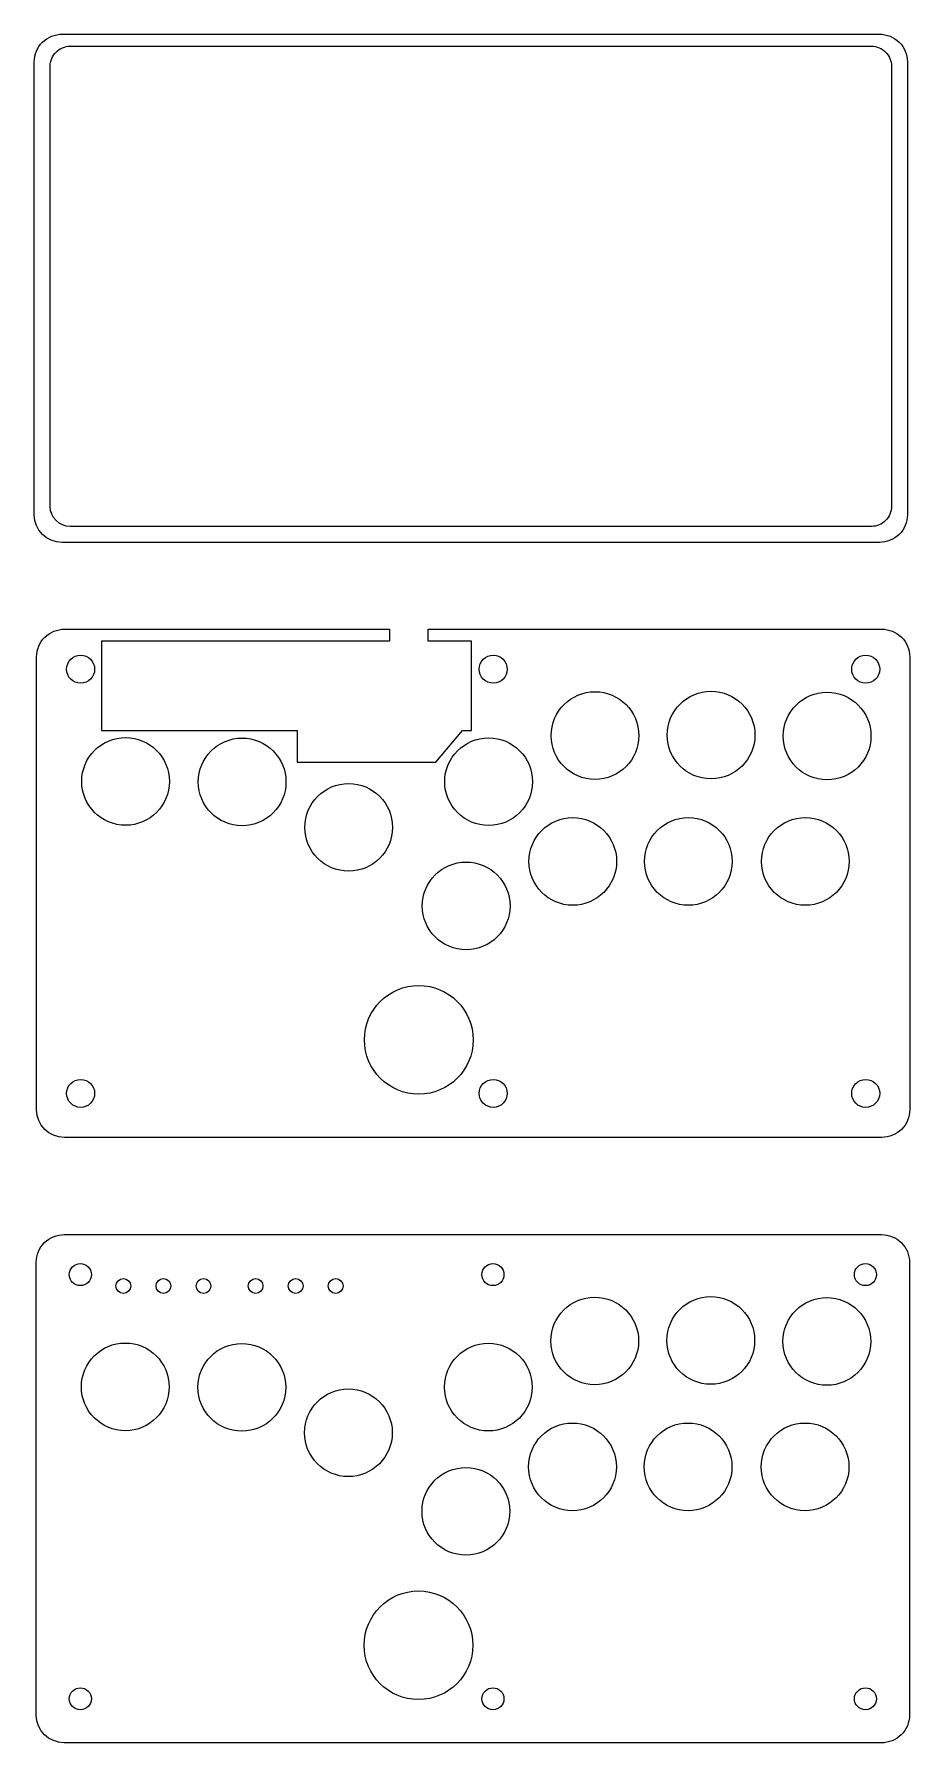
# Model space of a CAD drawing. Header units: millimetres. Extents: x 255 to 531, y -559 to 202.
# Drawn here: x 280 to 498.5, y -558.6 to -131.7 of the extents above; entities that cross this region are included whole.
import ezdxf

# ---------------------------------------------------------------- set-up
doc = ezdxf.new("R2010")
doc.units = ezdxf.units.MM
doc.header["$MEASUREMENT"] = 0
doc.layers.add('Layer 1', color=7, linetype='Continuous')

msp = doc.modelspace()

# ---------------------------------------------------------------- linework, layer by layer
at = {"layer": 'Layer 1', "lineweight": 9}
for points, knots in [([(286.9651, -131.6564), (285.1086, -131.6564), (283.3281, -132.3821), (282.0154, -133.6736), (280.7027, -134.9651), (279.9651, -136.7169), (279.9651, -138.5434), (279.9651, -138.5434), (279.9651, -251.7698), (279.9651, -251.7698), (279.9651, -255.5734), (283.0991, -258.6568), (286.9651, -258.6568), (286.9651, -258.6568), (490.9651, -258.6568), (490.9651, -258.6568), (492.8216, -258.6568), (494.6021, -257.9312), (495.9148, -256.6396), (497.2276, -255.3481), (497.9651, -253.5963), (497.9651, -251.7698), (497.9651, -251.7698), (497.9651, -138.5434), (497.9651, -138.5434), (497.9651, -136.7169), (497.2275, -134.9651), (495.9148, -133.6736), (494.6021, -132.3821), (492.8216, -131.6564), (490.9651, -131.6564), (490.9651, -131.6564), (286.9651, -131.6564), (286.9651, -131.6564)], [0, 0, 0, 0, 0.09090909, 0.09090909, 0.09090909, 0.18181818, 0.18181818, 0.18181818, 0.27272727, 0.27272727, 0.27272727, 0.36363636, 0.36363636, 0.36363636, 0.45454545, 0.45454545, 0.45454545, 0.54545455, 0.54545455, 0.54545455, 0.63636364, 0.63636364, 0.63636364, 0.72727273, 0.72727273, 0.72727273, 0.81818182, 0.81818182, 0.81818182, 0.90909091, 0.90909091, 0.90909091, 1, 1, 1, 1]), ([(288.9651, -254.6568), (286.2037, -254.6568), (283.9651, -252.4183), (283.9651, -249.6569), (283.9651, -249.6569), (283.9651, -139.6569), (283.9651, -139.6569), (283.9651, -138.3308), (284.4919, -137.059), (285.4296, -136.1213), (286.3672, -135.1836), (287.639, -134.6569), (288.9651, -134.6569), (288.9651, -134.6569), (365.9651, -134.6569), (365.9651, -134.6569), (365.9651, -134.6569), (379.9651, -134.6569), (379.9651, -134.6569), (379.9651, -134.6569), (488.9651, -134.6569), (488.9651, -134.6569), (490.2912, -134.6569), (491.563, -135.1836), (492.5006, -136.1213), (493.4383, -137.059), (493.9651, -138.3308), (493.9651, -139.6569), (493.9651, -139.6569), (493.9651, -249.6569), (493.9651, -249.6569), (493.9651, -250.9829), (493.4383, -252.2547), (492.5006, -253.1924), (491.563, -254.1301), (490.2912, -254.6568), (488.9651, -254.6569), (488.9651, -254.6569), (288.9651, -254.6569), (288.9651, -254.6569)], [0, 0, 0, 0, 0.07692308, 0.07692308, 0.07692308, 0.15384615, 0.15384615, 0.15384615, 0.23076923, 0.23076923, 0.23076923, 0.30769231, 0.30769231, 0.30769231, 0.38461538, 0.38461538, 0.38461538, 0.46153846, 0.46153846, 0.46153846, 0.53846154, 0.53846154, 0.53846154, 0.61538462, 0.61538462, 0.61538462, 0.69230769, 0.69230769, 0.69230769, 0.76923077, 0.76923077, 0.76923077, 0.84615385, 0.84615385, 0.84615385, 0.92307692, 0.92307692, 0.92307692, 1, 1, 1, 1]), ([(378.3248, -280.3296), (378.3248, -280.3296), (378.3248, -283.3117), (378.3248, -283.3117), (378.3248, -283.3117), (389.1426, -283.3117), (389.1426, -283.3117), (389.1426, -283.3117), (389.1426, -305.6376), (389.1426, -305.6376), (389.1426, -305.6376), (386.8889, -305.6376), (386.8889, -305.6376), (386.8889, -305.6376), (380.2504, -313.5311), (380.2504, -313.5311), (380.2504, -313.5311), (345.59, -313.5311), (345.59, -313.5311), (345.59, -313.5311), (345.59, -305.6376), (345.59, -305.6376), (345.59, -305.6376), (296.7747, -305.6376), (296.7747, -305.6376), (296.7747, -305.6376), (296.7747, -283.3136), (296.7747, -283.3136), (296.7747, -283.3136), (368.6527, -283.3136), (368.6527, -283.3136), (368.6527, -283.3136), (368.6527, -280.3296), (368.6527, -280.3296), (368.6527, -280.3296), (287.5476, -280.3296), (287.5476, -280.3296), (285.6911, -280.3296), (283.9106, -281.0553), (282.5979, -282.3468), (281.2852, -283.6383), (280.5476, -285.3901), (280.5476, -287.2166), (280.5476, -287.2166), (280.5476, -400.4426), (280.5476, -400.4426), (280.5476, -404.2462), (283.6816, -407.3296), (287.5476, -407.3296), (287.5476, -407.3296), (491.5476, -407.3296), (491.5476, -407.3296), (493.4041, -407.3296), (495.1846, -406.604), (496.4973, -405.3124), (497.8101, -404.0209), (498.5476, -402.2691), (498.5476, -400.4426), (498.5476, -400.4426), (498.5476, -287.2166), (498.5476, -287.2166), (498.5476, -285.3901), (497.81, -283.6383), (496.4973, -282.3468), (495.1846, -281.0553), (493.4041, -280.3296), (491.5476, -280.3296), (491.5476, -280.3296), (378.3248, -280.3296), (378.3248, -280.3296)], [0, 0, 0, 0, 0.04347826, 0.04347826, 0.04347826, 0.08695652, 0.08695652, 0.08695652, 0.13043478, 0.13043478, 0.13043478, 0.17391304, 0.17391304, 0.17391304, 0.2173913, 0.2173913, 0.2173913, 0.26086957, 0.26086957, 0.26086957, 0.30434783, 0.30434783, 0.30434783, 0.34782609, 0.34782609, 0.34782609, 0.39130435, 0.39130435, 0.39130435, 0.43478261, 0.43478261, 0.43478261, 0.47826087, 0.47826087, 0.47826087, 0.52173913, 0.52173913, 0.52173913, 0.56521739, 0.56521739, 0.56521739, 0.60869565, 0.60869565, 0.60869565, 0.65217391, 0.65217391, 0.65217391, 0.69565217, 0.69565217, 0.69565217, 0.73913043, 0.73913043, 0.73913043, 0.7826087, 0.7826087, 0.7826087, 0.82608696, 0.82608696, 0.82608696, 0.86956522, 0.86956522, 0.86956522, 0.91304348, 0.91304348, 0.91304348, 0.95652174, 0.95652174, 0.95652174, 1, 1, 1, 1]), ([(295.0476, -290.3296), (295.0476, -288.3966), (293.4806, -286.8296), (291.5476, -286.8296), (289.6146, -286.8296), (288.0476, -288.3966), (288.0476, -290.3296), (288.0476, -292.2626), (289.6146, -293.8296), (291.5476, -293.8296), (293.4806, -293.8296), (295.0476, -292.2626), (295.0476, -290.3296)], [0, 0, 0, 0, 0.25, 0.25, 0.25, 0.5, 0.5, 0.5, 0.75, 0.75, 0.75, 1, 1, 1, 1]), ([(398.0476, -290.3297), (398.0476, -288.3966), (396.4806, -286.8297), (394.5476, -286.8297), (392.6146, -286.8296), (391.0476, -288.3966), (391.0476, -290.3296), (391.0476, -292.2627), (392.6146, -293.8296), (394.5476, -293.8296), (396.4806, -293.8297), (398.0476, -292.2627), (398.0476, -290.3297)], [0, 0, 0, 0, 0.25, 0.25, 0.25, 0.5, 0.5, 0.5, 0.75, 0.75, 0.75, 1, 1, 1, 1]), ([(491.0476, -290.3296), (491.0476, -288.3966), (489.4806, -286.8296), (487.5476, -286.8296), (485.6146, -286.8296), (484.0476, -288.3966), (484.0476, -290.3296), (484.0476, -292.2626), (485.6146, -293.8296), (487.5476, -293.8296), (489.4806, -293.8296), (491.0476, -292.2626), (491.0476, -290.3296)], [0, 0, 0, 0, 0.25, 0.25, 0.25, 0.5, 0.5, 0.5, 0.75, 0.75, 0.75, 1, 1, 1, 1]), ([(430.9176, -306.9096), (430.9176, -300.8621), (426.0151, -295.9596), (419.9676, -295.9596), (413.9201, -295.9596), (409.0176, -300.8621), (409.0176, -306.9096), (409.0176, -312.9571), (413.92, -317.8596), (419.9676, -317.8596), (426.0151, -317.8596), (430.9176, -312.9572), (430.9176, -306.9096)], [0, 0, 0, 0, 0.25, 0.25, 0.25, 0.5, 0.5, 0.5, 0.75, 0.75, 0.75, 1, 1, 1, 1]), ([(459.8876, -306.7896), (459.8876, -300.7421), (454.9851, -295.8396), (448.9376, -295.8396), (442.8901, -295.8396), (437.9876, -300.7421), (437.9876, -306.7896), (437.9876, -312.8371), (442.89, -317.7396), (448.9376, -317.7396), (454.9851, -317.7396), (459.8876, -312.8372), (459.8876, -306.7896)], [0, 0, 0, 0, 0.25, 0.25, 0.25, 0.5, 0.5, 0.5, 0.75, 0.75, 0.75, 1, 1, 1, 1]), ([(488.8576, -307.0296), (488.8576, -300.9821), (483.9551, -296.0796), (477.9076, -296.0796), (471.8601, -296.0796), (466.9576, -300.9821), (466.9576, -307.0296), (466.9576, -313.0771), (471.86, -317.9796), (477.9076, -317.9796), (483.9551, -317.9796), (488.8576, -313.0772), (488.8576, -307.0296)], [0, 0, 0, 0, 0.25, 0.25, 0.25, 0.5, 0.5, 0.5, 0.75, 0.75, 0.75, 1, 1, 1, 1]), ([(313.7226, -318.3796), (313.7226, -312.3321), (308.8201, -307.4296), (302.7726, -307.4296), (296.7251, -307.4296), (291.8226, -312.3321), (291.8226, -318.3796), (291.8226, -324.4271), (296.725, -329.3296), (302.7726, -329.3296), (308.8201, -329.3296), (313.7226, -324.4272), (313.7226, -318.3796)], [0, 0, 0, 0, 0.25, 0.25, 0.25, 0.5, 0.5, 0.5, 0.75, 0.75, 0.75, 1, 1, 1, 1]), ([(342.8176, -318.4996), (342.8176, -312.4521), (337.9151, -307.5496), (331.8676, -307.5496), (325.8201, -307.5496), (320.9176, -312.4521), (320.9176, -318.4996), (320.9176, -324.5471), (325.82, -329.4496), (331.8676, -329.4496), (337.9151, -329.4496), (342.8176, -324.5472), (342.8176, -318.4996)], [0, 0, 0, 0, 0.25, 0.25, 0.25, 0.5, 0.5, 0.5, 0.75, 0.75, 0.75, 1, 1, 1, 1]), ([(404.3576, -318.4396), (404.3576, -312.3921), (399.4551, -307.4896), (393.4076, -307.4896), (387.3601, -307.4896), (382.4576, -312.3921), (382.4576, -318.4396), (382.4576, -324.4871), (387.36, -329.3896), (393.4076, -329.3896), (399.4551, -329.3896), (404.3576, -324.4872), (404.3576, -318.4396)], [0, 0, 0, 0, 0.25, 0.25, 0.25, 0.5, 0.5, 0.5, 0.75, 0.75, 0.75, 1, 1, 1, 1]), ([(369.4176, -329.8496), (369.4176, -323.8021), (364.5151, -318.8996), (358.4676, -318.8996), (352.4201, -318.8996), (347.5176, -323.8021), (347.5176, -329.8496), (347.5176, -335.8971), (352.42, -340.7996), (358.4676, -340.7996), (364.5151, -340.7996), (369.4176, -335.8972), (369.4176, -329.8496)], [0, 0, 0, 0, 0.25, 0.25, 0.25, 0.5, 0.5, 0.5, 0.75, 0.75, 0.75, 1, 1, 1, 1]), ([(425.3576, -338.3696), (425.3576, -332.3221), (420.4551, -327.4196), (414.4076, -327.4196), (408.3601, -327.4196), (403.4576, -332.3221), (403.4576, -338.3696), (403.4576, -344.4171), (408.36, -349.3196), (414.4076, -349.3196), (420.4551, -349.3196), (425.3576, -344.4172), (425.3576, -338.3696)], [0, 0, 0, 0, 0.25, 0.25, 0.25, 0.5, 0.5, 0.5, 0.75, 0.75, 0.75, 1, 1, 1, 1]), ([(454.2076, -338.3696), (454.2076, -332.3221), (449.3051, -327.4196), (443.2576, -327.4196), (437.2101, -327.4196), (432.3076, -332.3221), (432.3076, -338.3696), (432.3076, -344.4171), (437.21, -349.3196), (443.2576, -349.3196), (449.3051, -349.3196), (454.2076, -344.4172), (454.2076, -338.3696)], [0, 0, 0, 0, 0.25, 0.25, 0.25, 0.5, 0.5, 0.5, 0.75, 0.75, 0.75, 1, 1, 1, 1]), ([(483.4176, -338.3696), (483.4176, -332.3221), (478.5151, -327.4196), (472.4676, -327.4196), (466.4201, -327.4196), (461.5176, -332.3221), (461.5176, -338.3696), (461.5176, -344.4171), (466.42, -349.3196), (472.4676, -349.3196), (478.5151, -349.3196), (483.4176, -344.4172), (483.4176, -338.3696)], [0, 0, 0, 0, 0.25, 0.25, 0.25, 0.5, 0.5, 0.5, 0.75, 0.75, 0.75, 1, 1, 1, 1]), ([(398.7476, -349.4796), (398.7476, -343.4321), (393.8451, -338.5296), (387.7976, -338.5296), (381.7501, -338.5296), (376.8476, -343.4321), (376.8476, -349.4796), (376.8476, -355.5271), (381.75, -360.4296), (387.7976, -360.4296), (393.8451, -360.4296), (398.7476, -355.5272), (398.7476, -349.4796)], [0, 0, 0, 0, 0.25, 0.25, 0.25, 0.5, 0.5, 0.5, 0.75, 0.75, 0.75, 1, 1, 1, 1]), ([(389.5426, -382.9496), (389.5426, -375.4523), (383.4649, -369.3746), (375.9676, -369.3746), (368.4704, -369.3746), (362.3926, -375.4523), (362.3926, -382.9496), (362.3926, -390.4468), (368.4703, -396.5246), (375.9675, -396.5246), (383.4648, -396.5246), (389.5426, -390.4469), (389.5426, -382.9496)], [0, 0, 0, 0, 0.25, 0.25, 0.25, 0.5, 0.5, 0.5, 0.75, 0.75, 0.75, 1, 1, 1, 1]), ([(295.0476, -396.3296), (295.0476, -394.3966), (293.4806, -392.8296), (291.5476, -392.8296), (289.6146, -392.8296), (288.0476, -394.3966), (288.0476, -396.3296), (288.0476, -398.2626), (289.6146, -399.8296), (291.5476, -399.8296), (293.4806, -399.8296), (295.0476, -398.2626), (295.0476, -396.3296)], [0, 0, 0, 0, 0.25, 0.25, 0.25, 0.5, 0.5, 0.5, 0.75, 0.75, 0.75, 1, 1, 1, 1]), ([(398.0475, -396.3297), (398.0475, -394.3966), (396.4806, -392.8298), (394.5476, -392.8298), (392.6146, -392.8297), (391.0476, -394.3966), (391.0476, -396.3296), (391.0476, -398.2627), (392.6146, -399.8295), (394.5476, -399.8295), (396.4806, -399.8297), (398.0475, -398.2627), (398.0475, -396.3297)], [0, 0, 0, 0, 0.25, 0.25, 0.25, 0.5, 0.5, 0.5, 0.75, 0.75, 0.75, 1, 1, 1, 1]), ([(491.0476, -396.3296), (491.0476, -394.3966), (489.4806, -392.8296), (487.5476, -392.8296), (485.6146, -392.8296), (484.0476, -394.3966), (484.0476, -396.3296), (484.0476, -398.2626), (485.6146, -399.8296), (487.5476, -399.8296), (489.4806, -399.8296), (491.0476, -398.2626), (491.0476, -396.3296)], [0, 0, 0, 0, 0.25, 0.25, 0.25, 0.5, 0.5, 0.5, 0.75, 0.75, 0.75, 1, 1, 1, 1]), ([(287.479, -431.6068), (285.6225, -431.6068), (283.842, -432.3325), (282.5293, -433.624), (281.2166, -434.9155), (280.479, -436.6673), (280.479, -438.4938), (280.479, -438.4938), (280.479, -551.7192), (280.479, -551.7192), (280.479, -555.5228), (283.613, -558.6062), (287.479, -558.6062), (287.479, -558.6062), (491.479, -558.6062), (491.479, -558.6062), (493.3355, -558.6062), (495.116, -557.8806), (496.4287, -556.589), (497.7415, -555.2975), (498.479, -553.5457), (498.479, -551.7192), (498.479, -551.7192), (498.479, -438.4938), (498.479, -438.4938), (498.479, -436.6673), (497.7414, -434.9155), (496.4287, -433.624), (495.116, -432.3325), (493.3355, -431.6068), (491.479, -431.6068), (491.479, -431.6068), (287.479, -431.6068), (287.479, -431.6068)], [0, 0, 0, 0, 0.09090909, 0.09090909, 0.09090909, 0.18181818, 0.18181818, 0.18181818, 0.27272727, 0.27272727, 0.27272727, 0.36363636, 0.36363636, 0.36363636, 0.45454545, 0.45454545, 0.45454545, 0.54545455, 0.54545455, 0.54545455, 0.63636364, 0.63636364, 0.63636364, 0.72727273, 0.72727273, 0.72727273, 0.81818182, 0.81818182, 0.81818182, 0.90909091, 0.90909091, 0.90909091, 1, 1, 1, 1]), ([(294.229, -441.6062), (294.229, -440.0874), (292.9978, -438.8562), (291.479, -438.8562), (289.9602, -438.8562), (288.729, -440.0874), (288.729, -441.6062), (288.729, -443.125), (289.9602, -444.3562), (291.479, -444.3562), (292.9978, -444.3562), (294.229, -443.125), (294.229, -441.6062)], [0, 0, 0, 0, 0.25, 0.25, 0.25, 0.5, 0.5, 0.5, 0.75, 0.75, 0.75, 1, 1, 1, 1]), ([(397.229, -441.6063), (397.229, -440.0874), (395.9978, -438.8563), (394.479, -438.8563), (392.9602, -438.8562), (391.729, -440.0874), (391.729, -441.6062), (391.729, -443.1251), (392.9602, -444.3562), (394.479, -444.3562), (395.9978, -444.3563), (397.229, -443.1251), (397.229, -441.6063)], [0, 0, 0, 0, 0.25, 0.25, 0.25, 0.5, 0.5, 0.5, 0.75, 0.75, 0.75, 1, 1, 1, 1]), ([(490.229, -441.6062), (490.229, -440.0874), (488.9978, -438.8562), (487.479, -438.8562), (485.9602, -438.8562), (484.729, -440.0874), (484.729, -441.6062), (484.729, -443.125), (485.9602, -444.3562), (487.479, -444.3562), (488.9978, -444.3562), (490.229, -443.125), (490.229, -441.6062)], [0, 0, 0, 0, 0.25, 0.25, 0.25, 0.5, 0.5, 0.5, 0.75, 0.75, 0.75, 1, 1, 1, 1]), ([(304.079, -444.4562), (304.079, -443.4345), (303.2507, -442.6062), (302.229, -442.6062), (301.2073, -442.6062), (300.379, -443.4345), (300.379, -444.4562), (300.379, -445.4779), (301.2073, -446.3062), (302.229, -446.3062), (303.2507, -446.3062), (304.079, -445.4779), (304.079, -444.4562)], [0, 0, 0, 0, 0.25, 0.25, 0.25, 0.5, 0.5, 0.5, 0.75, 0.75, 0.75, 1, 1, 1, 1]), ([(314.079, -444.4562), (314.079, -443.4345), (313.2507, -442.6062), (312.229, -442.6062), (311.2073, -442.6062), (310.379, -443.4345), (310.379, -444.4562), (310.379, -445.4779), (311.2073, -446.3062), (312.229, -446.3062), (313.2507, -446.3062), (314.079, -445.4779), (314.079, -444.4562)], [0, 0, 0, 0, 0.25, 0.25, 0.25, 0.5, 0.5, 0.5, 0.75, 0.75, 0.75, 1, 1, 1, 1]), ([(324.079, -444.4562), (324.079, -443.4345), (323.2507, -442.6062), (322.229, -442.6062), (321.2073, -442.6062), (320.379, -443.4345), (320.379, -444.4562), (320.379, -445.4779), (321.2073, -446.3062), (322.229, -446.3062), (323.2507, -446.3062), (324.079, -445.4779), (324.079, -444.4562)], [0, 0, 0, 0, 0.25, 0.25, 0.25, 0.5, 0.5, 0.5, 0.75, 0.75, 0.75, 1, 1, 1, 1]), ([(337.079, -444.4562), (337.079, -443.4345), (336.2507, -442.6062), (335.229, -442.6062), (334.2073, -442.6062), (333.379, -443.4345), (333.379, -444.4562), (333.379, -445.4779), (334.2073, -446.3062), (335.229, -446.3062), (336.2507, -446.3062), (337.079, -445.4779), (337.079, -444.4562)], [0, 0, 0, 0, 0.25, 0.25, 0.25, 0.5, 0.5, 0.5, 0.75, 0.75, 0.75, 1, 1, 1, 1]), ([(347.079, -444.4562), (347.079, -443.4345), (346.2507, -442.6062), (345.229, -442.6062), (344.2073, -442.6062), (343.379, -443.4345), (343.379, -444.4562), (343.379, -445.4779), (344.2073, -446.3062), (345.229, -446.3062), (346.2507, -446.3062), (347.079, -445.4779), (347.079, -444.4562)], [0, 0, 0, 0, 0.25, 0.25, 0.25, 0.5, 0.5, 0.5, 0.75, 0.75, 0.75, 1, 1, 1, 1]), ([(357.079, -444.4562), (357.079, -443.4345), (356.2507, -442.6062), (355.229, -442.6062), (354.2073, -442.6062), (353.379, -443.4345), (353.379, -444.4562), (353.379, -445.4779), (354.2073, -446.3062), (355.229, -446.3062), (356.2507, -446.3062), (357.079, -445.4779), (357.079, -444.4562)], [0, 0, 0, 0, 0.25, 0.25, 0.25, 0.5, 0.5, 0.5, 0.75, 0.75, 0.75, 1, 1, 1, 1]), ([(430.849, -458.1862), (430.849, -452.1387), (425.9465, -447.2362), (419.899, -447.2362), (413.8515, -447.2362), (408.949, -452.1387), (408.949, -458.1862), (408.949, -464.2337), (413.8514, -469.1362), (419.899, -469.1362), (425.9465, -469.1362), (430.849, -464.2338), (430.849, -458.1862)], [0, 0, 0, 0, 0.25, 0.25, 0.25, 0.5, 0.5, 0.5, 0.75, 0.75, 0.75, 1, 1, 1, 1]), ([(459.819, -458.0662), (459.819, -452.0187), (454.9165, -447.1162), (448.869, -447.1162), (442.8215, -447.1162), (437.919, -452.0187), (437.919, -458.0662), (437.919, -464.1137), (442.8214, -469.0162), (448.869, -469.0162), (454.9165, -469.0162), (459.819, -464.1138), (459.819, -458.0662)], [0, 0, 0, 0, 0.25, 0.25, 0.25, 0.5, 0.5, 0.5, 0.75, 0.75, 0.75, 1, 1, 1, 1]), ([(488.789, -458.3062), (488.789, -452.2587), (483.8865, -447.3562), (477.839, -447.3562), (471.7915, -447.3562), (466.889, -452.2587), (466.889, -458.3062), (466.889, -464.3537), (471.7914, -469.2562), (477.839, -469.2562), (483.8865, -469.2562), (488.789, -464.3538), (488.789, -458.3062)], [0, 0, 0, 0, 0.25, 0.25, 0.25, 0.5, 0.5, 0.5, 0.75, 0.75, 0.75, 1, 1, 1, 1]), ([(313.654, -469.6562), (313.654, -463.6087), (308.7515, -458.7062), (302.704, -458.7062), (296.6565, -458.7062), (291.754, -463.6087), (291.754, -469.6562), (291.754, -475.7037), (296.6564, -480.6062), (302.704, -480.6062), (308.7515, -480.6062), (313.654, -475.7038), (313.654, -469.6562)], [0, 0, 0, 0, 0.25, 0.25, 0.25, 0.5, 0.5, 0.5, 0.75, 0.75, 0.75, 1, 1, 1, 1]), ([(342.749, -469.7762), (342.749, -463.7287), (337.8465, -458.8262), (331.799, -458.8262), (325.7515, -458.8262), (320.849, -463.7287), (320.849, -469.7762), (320.849, -475.8237), (325.7514, -480.7262), (331.799, -480.7262), (337.8465, -480.7262), (342.749, -475.8238), (342.749, -469.7762)], [0, 0, 0, 0, 0.25, 0.25, 0.25, 0.5, 0.5, 0.5, 0.75, 0.75, 0.75, 1, 1, 1, 1]), ([(404.289, -469.7162), (404.289, -463.6687), (399.3865, -458.7662), (393.339, -458.7662), (387.2915, -458.7662), (382.389, -463.6687), (382.389, -469.7162), (382.389, -475.7637), (387.2914, -480.6662), (393.339, -480.6662), (399.3865, -480.6662), (404.289, -475.7638), (404.289, -469.7162)], [0, 0, 0, 0, 0.25, 0.25, 0.25, 0.5, 0.5, 0.5, 0.75, 0.75, 0.75, 1, 1, 1, 1]), ([(369.349, -481.1262), (369.349, -475.0787), (364.4465, -470.1762), (358.399, -470.1762), (352.3515, -470.1762), (347.449, -475.0787), (347.449, -481.1262), (347.449, -487.1737), (352.3514, -492.0762), (358.399, -492.0762), (364.4465, -492.0762), (369.349, -487.1738), (369.349, -481.1262)], [0, 0, 0, 0, 0.25, 0.25, 0.25, 0.5, 0.5, 0.5, 0.75, 0.75, 0.75, 1, 1, 1, 1]), ([(425.289, -489.6462), (425.289, -483.5987), (420.3865, -478.6962), (414.339, -478.6962), (408.2915, -478.6962), (403.389, -483.5987), (403.389, -489.6462), (403.389, -495.6937), (408.2914, -500.5962), (414.339, -500.5962), (420.3865, -500.5962), (425.289, -495.6938), (425.289, -489.6462)], [0, 0, 0, 0, 0.25, 0.25, 0.25, 0.5, 0.5, 0.5, 0.75, 0.75, 0.75, 1, 1, 1, 1]), ([(454.139, -489.6462), (454.139, -483.5987), (449.2365, -478.6962), (443.189, -478.6962), (437.1415, -478.6962), (432.239, -483.5987), (432.239, -489.6462), (432.239, -495.6937), (437.1414, -500.5962), (443.189, -500.5962), (449.2365, -500.5962), (454.139, -495.6938), (454.139, -489.6462)], [0, 0, 0, 0, 0.25, 0.25, 0.25, 0.5, 0.5, 0.5, 0.75, 0.75, 0.75, 1, 1, 1, 1]), ([(483.349, -489.6462), (483.349, -483.5987), (478.4465, -478.6962), (472.399, -478.6962), (466.3515, -478.6962), (461.449, -483.5987), (461.449, -489.6462), (461.449, -495.6937), (466.3514, -500.5962), (472.399, -500.5962), (478.4465, -500.5962), (483.349, -495.6938), (483.349, -489.6462)], [0, 0, 0, 0, 0.25, 0.25, 0.25, 0.5, 0.5, 0.5, 0.75, 0.75, 0.75, 1, 1, 1, 1]), ([(398.679, -500.7562), (398.679, -494.7087), (393.7765, -489.8062), (387.729, -489.8062), (381.6815, -489.8062), (376.779, -494.7087), (376.779, -500.7562), (376.779, -506.8037), (381.6814, -511.7062), (387.729, -511.7062), (393.7765, -511.7062), (398.679, -506.8038), (398.679, -500.7562)], [0, 0, 0, 0, 0.25, 0.25, 0.25, 0.5, 0.5, 0.5, 0.75, 0.75, 0.75, 1, 1, 1, 1]), ([(389.474, -534.2262), (389.474, -526.7289), (383.3963, -520.6512), (375.899, -520.6512), (368.4018, -520.6512), (362.324, -526.7289), (362.324, -534.2262), (362.324, -541.7234), (368.4017, -547.8012), (375.8989, -547.8012), (383.3962, -547.8012), (389.474, -541.7235), (389.474, -534.2262)], [0, 0, 0, 0, 0.25, 0.25, 0.25, 0.5, 0.5, 0.5, 0.75, 0.75, 0.75, 1, 1, 1, 1]), ([(294.229, -547.6062), (294.229, -546.0874), (292.9978, -544.8562), (291.479, -544.8562), (289.9602, -544.8562), (288.729, -546.0874), (288.729, -547.6062), (288.729, -549.125), (289.9602, -550.3562), (291.479, -550.3562), (292.9978, -550.3562), (294.229, -549.125), (294.229, -547.6062)], [0, 0, 0, 0, 0.25, 0.25, 0.25, 0.5, 0.5, 0.5, 0.75, 0.75, 0.75, 1, 1, 1, 1]), ([(397.229, -547.6062), (397.229, -546.0874), (395.9978, -544.8563), (394.479, -544.8563), (392.9602, -544.8562), (391.729, -546.0874), (391.729, -547.6062), (391.729, -549.125), (392.9602, -550.3562), (394.479, -550.3562), (395.9978, -550.3562), (397.229, -549.125), (397.229, -547.6062)], [0, 0, 0, 0, 0.25, 0.25, 0.25, 0.5, 0.5, 0.5, 0.75, 0.75, 0.75, 1, 1, 1, 1]), ([(490.229, -547.6062), (490.229, -546.0874), (488.9978, -544.8562), (487.479, -544.8562), (485.9602, -544.8562), (484.729, -546.0874), (484.729, -547.6062), (484.729, -549.125), (485.9602, -550.3562), (487.479, -550.3562), (488.9978, -550.3562), (490.229, -549.125), (490.229, -547.6062)], [0, 0, 0, 0, 0.25, 0.25, 0.25, 0.5, 0.5, 0.5, 0.75, 0.75, 0.75, 1, 1, 1, 1])]:
    msp.add_open_spline(points, degree=3, knots=knots, dxfattribs=at)

doc.saveas('drawing.dxf')
